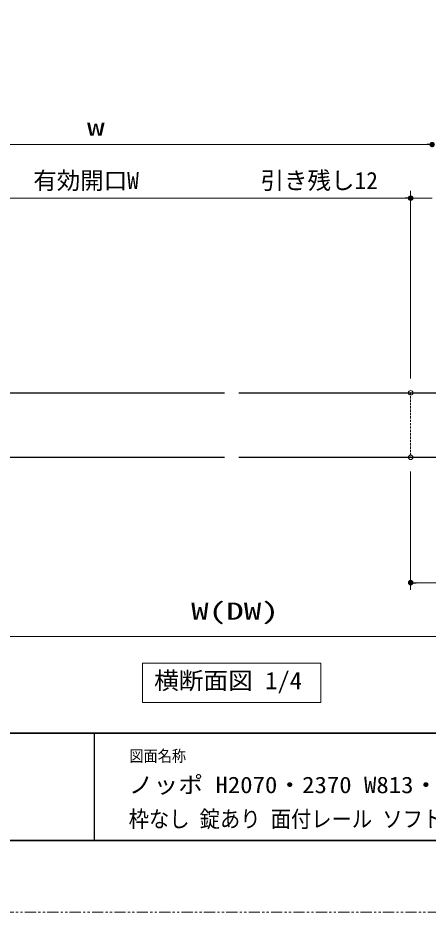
# Model space of a CAD drawing. Units: millimetres, scale not verified. Extents: x -1306 to 1306, y -607 to 607.
# Drawn here: x -935.6 to -706.5, y -594 to -94.7 of the extents above; entities that cross this region are included whole.
import ezdxf
from ezdxf.enums import TextEntityAlignment as Align

# ---------------------------------------------------------------- set-up
doc = ezdxf.new("R2010")
doc.units = ezdxf.units.MM
doc.header["$LTSCALE"] = 5
doc.header["$PDMODE"] = 32
doc.header["$PDSIZE"] = 2.5
doc.linetypes.add('USER1', pattern=[2.5, 1.25, -0.25, 0.25, -0.25, 0.25, -0.25])
doc.linetypes.add('USER2', pattern=[0.375, 0.25, -0.125])
for name, color, linetype, lineweight in [('0-1_線(黄)', 2, 'Continuous', 15), ('0-3_陰線', 4, 'USER1', 9), ('0-D_線(白)', 7, 'Continuous', 30), ('1-1_寸法線', 3, 'Continuous', 13), ('1-4_DEFPOINTS', 7, 'Continuous', 5), ('1-5_0', 3, 'Continuous', 25), ('1-6_点線(黄)', 2, 'USER2', 15), ('1-7_図面枠', 7, 'Continuous', 35)]:
    doc.layers.add(name, color=color, linetype=linetype, lineweight=lineweight)
doc.styles.add('ＭＳ ゴシック', font='')
doc.styles.get('ＭＳ ゴシック').set_extended_font_data('MS Gothic')

# ---------------------------------------------------------------- blocks, each defined once
blk = doc.blocks.new('_DOT')
at = {"layer": '1-5_0'}
blk.add_line((-2.5, 0), (-5, 0), dxfattribs=at)
for points in [[(0, 0), (-2.5, 0), (-2.48, 0.313)], [(0, 0), (-2.48, -0.313), (-2.5, 0)], [(0, 0), (-2.48, 0.313), (-2.421, 0.622)], [(0, 0), (-2.421, -0.622), (-2.48, -0.313)], [(0, 0), (-2.421, 0.622), (-2.324, 0.92)], [(0, 0), (-2.324, -0.92), (-2.421, -0.622)], [(0, 0), (-2.324, 0.92), (-2.191, 1.204)], [(0, 0), (-2.191, -1.204), (-2.324, -0.92)], [(0, 0), (-2.191, 1.204), (-2.023, 1.469)], [(0, 0), (-2.023, -1.469), (-2.191, -1.204)], [(0, 0), (-2.023, 1.469), (-1.822, 1.711)], [(0, 0), (-1.822, -1.711), (-2.023, -1.469)], [(0, 0), (-1.822, 1.711), (-1.594, 1.926)], [(0, 0), (-1.594, -1.926), (-1.822, -1.711)], [(0, 0), (-1.594, 1.926), (-1.34, 2.111)], [(0, 0), (-1.34, -2.111), (-1.594, -1.926)], [(0, 0), (-1.34, 2.111), (-1.064, 2.262)], [(0, 0), (-1.064, -2.262), (-1.34, -2.111)], [(0, 0), (-1.064, 2.262), (-0.773, 2.378)], [(0, 0), (-0.773, -2.378), (-1.064, -2.262)], [(0, 0), (-0.773, 2.378), (-0.468, 2.456)], [(0, 0), (-0.468, -2.456), (-0.773, -2.378)], [(0, 0), (-0.468, 2.456), (-0.157, 2.495)], [(0, 0), (-0.157, -2.495), (-0.468, -2.456)], [(0, 0), (-0.157, 2.495), (0.157, 2.495)], [(0, 0), (0.157, -2.495), (-0.157, -2.495)], [(0, 0), (0.157, 2.495), (0.468, 2.456)], [(0, 0), (0.468, 2.456), (0.773, 2.378)], [(0, 0), (0.773, 2.378), (1.064, 2.262)], [(0, 0), (1.064, 2.262), (1.34, 2.111)], [(0, 0), (1.34, 2.111), (1.594, 1.926)], [(0, 0), (1.594, 1.926), (1.822, 1.711)], [(0, 0), (1.822, 1.711), (2.023, 1.469)], [(0, 0), (2.023, 1.469), (2.191, 1.204)], [(0, 0), (2.191, 1.204), (2.324, 0.92)], [(0, 0), (2.324, 0.92), (2.421, 0.622)], [(0, 0), (2.421, 0.622), (2.48, 0.313)], [(0, 0), (2.48, 0.313), (2.5, 0)], [(0, 0), (0.468, -2.456), (0.157, -2.495)], [(0, 0), (0.773, -2.378), (0.468, -2.456)], [(0, 0), (1.064, -2.262), (0.773, -2.378)], [(0, 0), (1.34, -2.111), (1.064, -2.262)], [(0, 0), (1.594, -1.926), (1.34, -2.111)], [(0, 0), (1.822, -1.711), (1.594, -1.926)], [(0, 0), (2.023, -1.469), (1.822, -1.711)], [(0, 0), (2.191, -1.204), (2.023, -1.469)], [(0, 0), (2.324, -0.92), (2.191, -1.204)], [(0, 0), (2.421, -0.622), (2.324, -0.92)], [(0, 0), (2.48, -0.313), (2.421, -0.622)], [(0, 0), (2.5, 0), (2.48, -0.313)]]:
    blk.add_solid(points, dxfattribs=at)

msp = doc.modelspace()

# ---------------------------------------------------------------- linework, layer by layer
at = {"layer": '0-1_線(黄)'}
msp.add_lwpolyline([(-866.095, -455.065), (-766.388, -455.065), (-766.388, -476.9), (-866.095, -476.9)], close=True, dxfattribs=at)
at = {"layer": '0-3_陰線'}
msp.add_line((387.036, -594), (-1292.964, -594), dxfattribs=at)
at = {"layer": '0-D_線(白)'}
for p, q in [((-1116.242, -304.065), (-820.242, -304.065)), ((-812.242, -304.065), (-516.242, -304.065)), ((-812.242, -340.065), (-516.242, -340.065))]:
    msp.add_line(p, q, dxfattribs=at)
msp.add_lwpolyline([(-1116.242, -304.065), (-1116.242, -340.065), (-820.242, -340.065)], dxfattribs=at)
at = {"layer": '1-1_寸法線'}
for p, q in [((-1076.242, -165.438), (-707.242, -165.438)), ((-716.242, -296.065), (-716.242, -191.38)), ((-716.242, -296.065), (-716.242, -191.38)), ((-1076.242, -195.38), (-719.242, -195.38)), ((-719.242, -195.38), (-804.111, -195.38)), ((-704.242, -195.38), (-716.242, -195.38)), ((-716.242, -348.065), (-716.242, -414.065)), ((-519.242, -410.065), (-713.242, -410.065)), ((-1113.242, -440.065), (-519.242, -440.065))]:
    msp.add_line(p, q, dxfattribs=at)
at = {"layer": '1-4_DEFPOINTS'}
for p in [(-716.242, -195.38), (-716.242, -304.065), (-716.242, -340.065), (-716.242, -410.065)]:
    msp.add_point(p, dxfattribs=at)
at = {"layer": '1-5_0', "color": 7}
msp.add_line((-892.964, -494), (-892.964, -554), dxfattribs=at)
msp.add_line((-892.964, -494), (-892.964, -554), dxfattribs=at)
at = {"layer": '1-6_点線(黄)'}
msp.add_line((-716.242, -304.065), (-716.242, -340.065), dxfattribs=at)
at = {"layer": '1-7_図面枠'}
msp.add_line((-1252.964, -494), (347.036, -494), dxfattribs=at)
msp.add_lwpolyline([(-1252.964, -554), (347.036, -554), (347.036, 554), (-1252.964, 554)], close=True, dxfattribs=at)

# ---------------------------------------------------------------- block references
at = {"layer": '1-1_寸法線', "xscale": 0.6, "yscale": 0.6}
for p in [(-704.242, -165.438), (-716.242, -195.38), (-716.242, -195.38)]:
    msp.add_blockref('_DOT', p, dxfattribs=at)
at = {"layer": '1-1_寸法線', "xscale": 0.6, "yscale": 0.6, "rotation": 180}
msp.add_blockref('_DOT', (-716.242, -410.065), dxfattribs=at)

# ---------------------------------------------------------------- texts
at = {"layer": '0-1_線(黄)', "style": 'ＭＳ ゴシック', "width": 1.05}
msp.add_text('横断面図 1/4', height=9.621, dxfattribs=at).set_placement((-859.518, -472.444), align=Align.BOTTOM_LEFT)
at = {"layer": '1-1_寸法線', "style": 'ＭＳ ゴシック', "width": 1.5}
for s, p in [('w', (-896.98, -163.288)), ('W(DW)', (-838.861, -433.63))]:
    msp.add_text(s, height=9.604, dxfattribs=at).set_placement(p, align=Align.BOTTOM_LEFT)
at = {"layer": '1-1_寸法線', "style": 'ＭＳ ゴシック'}
for s, height, p in [('有効開口W', 9.604, (-926.98, -193.231)), ('引き残し12', 9.621, (-800.111, -193.231))]:
    msp.add_text(s, height=height, dxfattribs=at).set_placement(p, align=Align.BOTTOM_LEFT)
at = {"layer": '1-7_図面枠', "style": 'ＭＳ ゴシック'}
for s, height, width, p in [('図面名称', 6.452, 0.9, (-873.367, -511.963)), ('ノッポ H2070・2370 W813・913 アウトセット引き戸(床レールタイプ)', 9.236, 1.1, (-873.76, -530.357)), ('枠なし 錠あり 面付レール ソフトクローズ フラット 図面', 9.236, 0.9, (-873.76, -549.409))]:
    msp.add_text(s, height=height, dxfattribs=dict(at, width=width)).set_placement(p, align=Align.BOTTOM_LEFT)

doc.saveas('drawing.dxf')
